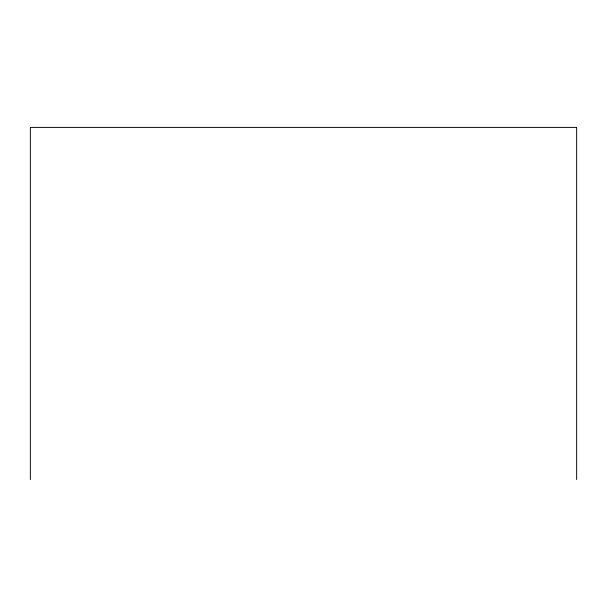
<?xml version="1.0" encoding="UTF-8"?>
<svg xmlns="http://www.w3.org/2000/svg" width="607" height="607" viewBox="0 0 607 607"><rect width="100%" height="100%" fill="white"/><g stroke="black" fill="none" stroke-linecap="round" stroke-linejoin="round"><path stroke-width="0.91" d="M576.65 479.591L576.65 127.409L30.35 127.409L30.35 479.591"/></g></svg>
